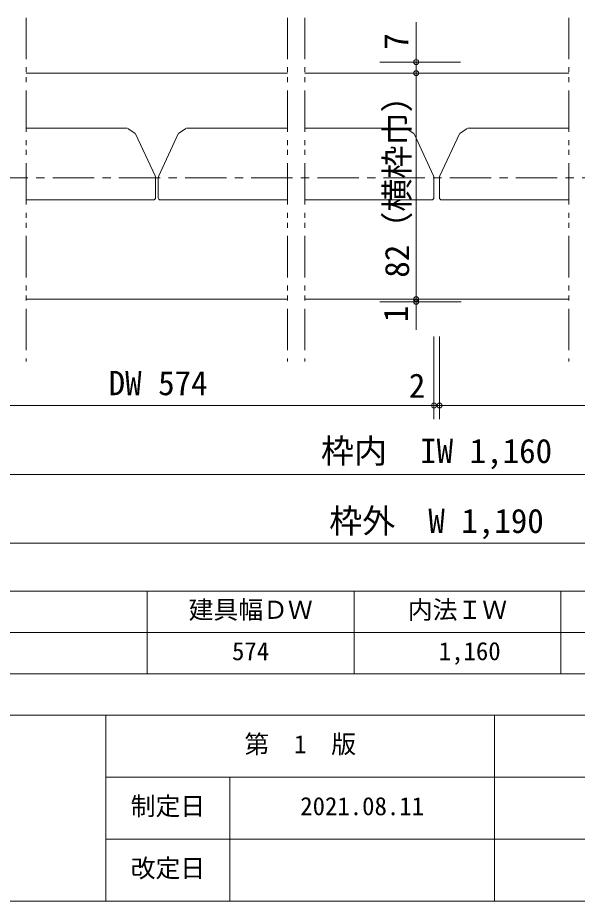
# Model space of a CAD drawing. Units: millimetres on the paper, enlarged 5 times, with parts at other scales. Extents: x -977 to 998, y -673 to 718.
# Drawn here: x -631 to -292, y -673 to -139 of the extents above; entities that cross this region are included whole.
import ezdxf
from ezdxf.enums import TextEntityAlignment as Align

# ---------------------------------------------------------------- set-up
doc = ezdxf.new("R2010")
doc.units = ezdxf.units.MM
doc.header["$LTSCALE"] = 5
doc.header["$PDMODE"] = 32
doc.header["$PDSIZE"] = 3
doc.linetypes.add('CHAIN1', pattern=[8, 5, -1, 1, -1])
doc.linetypes.add('DOUBLE_CHAIN1', pattern=[8.8, 5, -1, 0.6, -0.6, 0.6, -1])
for name, color, linetype, lineweight in [('0-0_0', 7, 'Continuous', 18), ('2-1_6', 3, 'Continuous', 20), ('3-1_四方枠', 7, 'Continuous', 18)]:
    doc.layers.add(name, color=color, linetype=linetype, lineweight=lineweight)
doc.styles.add('ＭＳ ゴシック', font='')
doc.styles.get('ＭＳ ゴシック').set_extended_font_data('MS Gothic')

msp = doc.modelspace()

# ---------------------------------------------------------------- linework, layer by layer
at = {"layer": '0-0_0'}
for p, q in [((-952.188, -485.367), (197.812, -485.367)), ((-552.188, -485.367), (-552.188, -535.367)), ((-427.188, -485.367), (-427.188, -535.367)), ((-302.188, -485.367), (-302.188, -535.367)), ((-952.188, -510.367), (197.812, -510.367)), ((-952.188, -535.367), (197.812, -535.367)), ((-977.188, -560.367), (997.812, -560.367)), ((-577.188, -560.367), (-577.188, -672.867)), ((-342.188, -560.367), (-342.188, -672.867)), ((997.812, -597.867), (-577.188, -597.867)), ((-502.188, -597.867), (-502.188, -672.867)), ((42.812, -635.367), (-577.188, -635.367)), ((997.812, -672.867), (-977.188, -672.867))]:
    msp.add_line(p, q, dxfattribs=at)
at = {"layer": '2-1_6', "color": 7, "linetype": 'DOUBLE_CHAIN1'}
for p, q in [((-625.313, -138.592), (-625.313, -346.521)), ((-467.396, -138.592), (-467.396, -346.521)), ((-456.979, -138.592), (-456.979, -346.521)), ((-297.396, -138.592), (-297.396, -346.521))]:
    msp.add_line(p, q, dxfattribs=at)
at = {"layer": '2-1_6', "color": 4, "lineweight": 9}
for p, q in [((-389.622, -141.26), (-389.622, -327.376)), ((-411.514, -165.437), (-362.782, -165.437)), ((-411.514, -172.103), (-362.782, -172.103)), ((-362.497, -310.437), (-411.514, -310.437)), ((-378.854, -381.374), (-378.854, -331.374)), ((-375.521, -381.374), (-375.521, -331.374)), ((-375.521, -381.374), (-375.521, -331.374)), ((-738.39, -373.04), (-14.613, -373.04)), ((-747.188, -414.707), (-7.188, -414.707)), ((-747.188, -456.374), (-7.188, -456.374))]:
    msp.add_line(p, q, dxfattribs=at)
at = {"layer": '2-1_6', "color": 7, "lineweight": 18}
for p, q in [((-625.313, -172.103), (-467.396, -172.103)), ((-456.979, -172.103), (-297.396, -172.103)), ((-625.313, -308.77), (-467.396, -308.77)), ((-456.979, -308.77), (-297.396, -308.77))]:
    msp.add_line(p, q, dxfattribs=at)
at = {"layer": '2-1_6', "color": 1, "lineweight": 18}
for p, q in [((-564.23, -205.437), (-625.313, -205.437)), ((-563.943, -205.527), (-559.421, -208.693)), ((-528.766, -205.527), (-533.287, -208.693)), ((-528.479, -205.437), (-467.396, -205.437)), ((-395.896, -205.437), (-456.979, -205.437)), ((-395.61, -205.527), (-391.088, -208.693)), ((-358.766, -205.527), (-363.287, -208.693)), ((-358.479, -205.437), (-297.396, -205.437)), ((-559.255, -208.891), (-547.469, -234.167)), ((-533.454, -208.891), (-545.24, -234.167)), ((-390.922, -208.891), (-379.135, -234.167)), ((-363.454, -208.891), (-375.24, -234.167)), ((-547.188, -235.435), (-547.188, -247.437)), ((-545.521, -235.435), (-545.521, -247.437)), ((-378.854, -235.435), (-378.854, -247.437)), ((-375.521, -235.435), (-375.521, -247.437)), ((-548.521, -248.77), (-625.313, -248.77)), ((-544.188, -248.77), (-467.396, -248.77)), ((-380.188, -248.77), (-456.979, -248.77)), ((-374.188, -248.77), (-297.396, -248.77))]:
    msp.add_line(p, q, dxfattribs=at)
at = {"layer": '2-1_6', "color": 4, "linetype": 'CHAIN1', "lineweight": 9}
msp.add_line((-769.284, -235.437), (19.303, -235.437), dxfattribs=at)
at = {"layer": '2-1_6', "color": 1, "lineweight": 18}
for centre, radius, start, end in [((-550.188, -235.435), 3, 0, 25), ((-542.521, -235.435), 3, 155, 180), ((-381.854, -235.435), 3, 0, 25), ((-372.521, -235.435), 3, 155, 180), ((-548.521, -247.437), 1.333, 270, 0), ((-544.188, -247.437), 1.333, 180, 270), ((-380.188, -247.437), 1.333, 270, 0), ((-374.188, -247.437), 1.333, 180, 270)]:
    msp.add_arc(centre, radius, start, end, dxfattribs=at)
at = {"layer": '2-1_6', "color": 4}
for p in [(-389.622, -165.437), (-389.622, -172.103), (-389.622, -308.77), (-389.622, -310.437), (-378.854, -373.04), (-375.521, -373.04)]:
    msp.add_point(p, dxfattribs=at)
at = {"layer": '3-1_四方枠'}
msp.add_line((-318.854, -672.867), (-977.188, -672.867), dxfattribs=at)

# ---------------------------------------------------------------- texts
at = {"layer": '0-0_0', "style": 'ＭＳ ゴシック'}
for s, p in [('建具幅ＤＷ', (-527.188, -505.367)), ('内法ＩＷ', (-394.688, -505.367)), ('574', (-500.938, -530.367)), ('1,160', (-375.938, -530.367)), ('第\u30001\u3000版', (-493.438, -586.617)), ('制定日', (-562.188, -624.117)), ('改定日', (-562.188, -661.617))]:
    msp.add_text(s, height=11, dxfattribs=at).set_placement(p, align=Align.BOTTOM_LEFT)
at = {"layer": '2-1_6', "color": 7, "style": 'ＭＳ ゴシック'}
for s, p in [('7', (-389.961, -157.945)), ('82（横枠巾）', (-389.496, -295.809)), ('1', (-390.213, -322.744))]:
    msp.add_text(s, height=14.66, rotation=90, dxfattribs=at).set_placement(p, align=Align.BOTTOM_LEFT)
for s, p in [('DW 574', (-575.521, -371.237)), ('2', (-394.059, -372.789)), ('枠内\u3000IW 1,160', (-447.188, -412.276)), ('枠外  W 1,190', (-442.188, -454.57))]:
    msp.add_text(s, height=14.66, dxfattribs=at).set_placement(p, align=Align.BOTTOM_LEFT)
at = {"layer": '3-1_四方枠', "style": 'ＭＳ ゴシック'}
msp.add_text('2021.08.11', height=11, dxfattribs=at).set_placement((-459.688, -624.117), align=Align.BOTTOM_LEFT)

doc.saveas('drawing.dxf')
